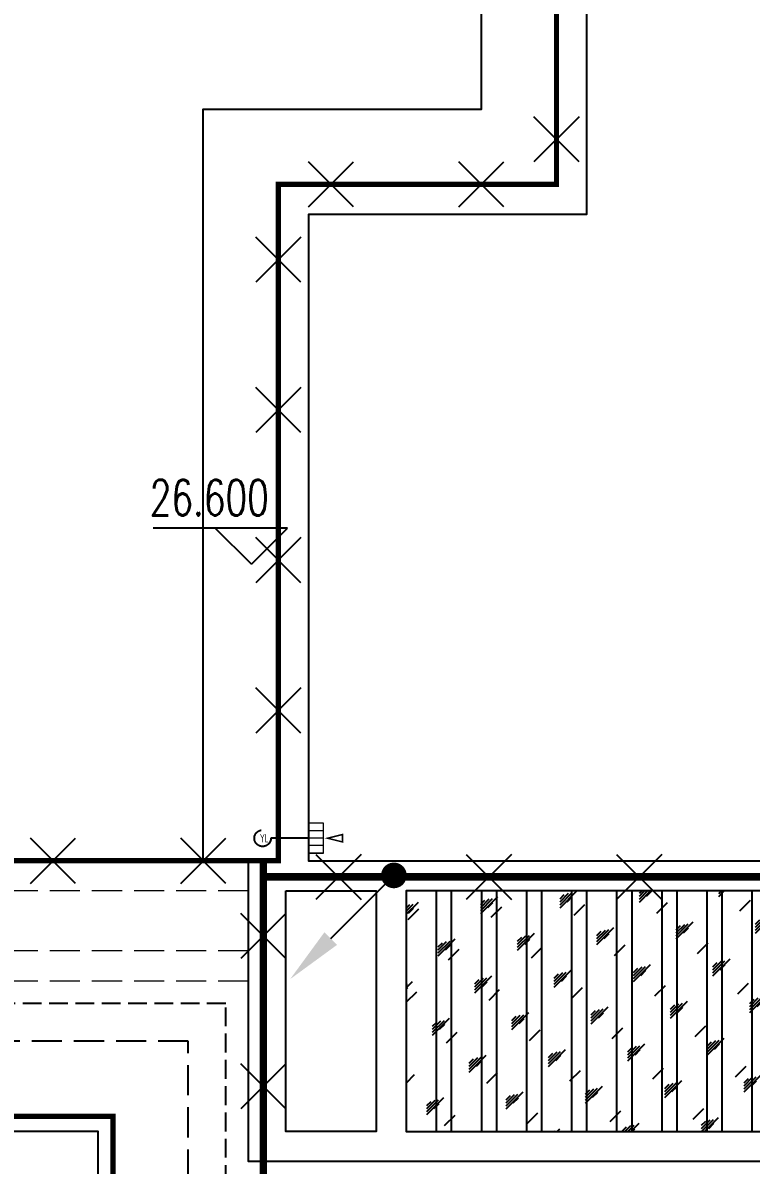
# Model space of a CAD drawing. Extents: x 3753737 to 4713801, y -857380 to 24339.
# Drawn here: x 4151063 to 4155908, y -718578 to -710978 of the extents above; entities that cross this region are included whole.
import ezdxf

# ---------------------------------------------------------------- set-up
doc = ezdxf.new("R2010")
doc.units = 0
doc.header["$LTSCALE"] = 1000
doc.header["$MEASUREMENT"] = 0
for name, pattern in [('#P_--_20B1_001_t3$0$DASH', [0.35, 0.25, -0.1]), ('__DASH', [0.35, 0.25, -0.1]), ('DASH', [0.35, 0.25, -0.1])]:
    doc.linetypes.add(name, pattern=pattern)
doc.layers.get('0').update_dxf_attribs({"linetype": 'CONTINUOUS'})
for name, color, linetype in [('!!电气', 1, 'CONTINUOUS'), ('DIM_ELEV', 3, 'CONTINUOUS'), ('LWIRE', 4, 'CONTINUOUS'), ('ROOF', 183, 'CONTINUOUS'), ('VPIPE-凝结', 150, 'CONTINUOUS'), ('VPIPE-雨水', 4, 'DASH'), ('WIRE-避雷', 4, 'CONTINUOUS'), ('保温', 6, 'CONTINUOUS'), ('看线', 185, 'CONTINUOUS')]:
    doc.layers.add(name, color=color, linetype=linetype)
for name, color, linetype, lineweight in [('PUB_TEXT', 7, 'CONTINUOUS', 20), ('平面-分水线', 189, 'CONTINUOUS', 15), ('平面-看线', 252, 'CONTINUOUS', 15)]:
    doc.layers.add(name, color=color, linetype=linetype, lineweight=lineweight)
doc.styles.add('_TCH_DIM', font='SIMPLEX', dxfattribs={"bigfont": 'GBCBIG'})
doc.styles.get("Standard").update_dxf_attribs({"font": 'gbenor.shx', "bigfont": 'gbcbig.shx'})

# ---------------------------------------------------------------- blocks, each defined once
blk = doc.blocks.new('DFSFSF')
at = {"layer": '平面-分水线'}
for p, q in [((697141.9, 775567.7), (697141.9, 775667.6)), ((697342.3, 775667.6), (697142.7, 775667.6)), ((697193.1, 775567.7), (697193.1, 775667.6)), ((697242.5, 775567.7), (697242.5, 775667.6)), ((697291.9, 775567.7), (697291.9, 775667.6)), ((697342.3, 775667.6), (697342.3, 775567.7)), ((697342.3, 775567.7), (697342.3, 775667.6)), ((697342.3, 775567.7), (697142.7, 775567.7))]:
    blk.add_line(p, q, dxfattribs=at)
blk = doc.blocks.new('DFGDGDGD')
at = {"layer": '平面-分水线', "const_width": 10}
blk.add_lwpolyline([(697267.5, 775440.7), (697242.5, 775540.7), (697217.5, 775440.7)], close=True, dxfattribs=at)
blk.add_blockref('DFSFSF', (0, 0))
blk = doc.blocks.new('GDGDFDS')
at = {"layer": '保温', "linetype": 'Continuous', "ltscale": 10}
h = blk.add_hatch(dxfattribs=at)
h.set_pattern_fill('玻璃1', color=132, scale=50, style=0)
h.set_pattern_definition([(45, (100, 20), (-244.9418, 244.9418), [112, -288]), (45, (148, 40), (-244.9418, 244.9418), [48, -352]), (45, (100, 40), (-244.9418, 244.9418), [80, -320]), (45, (124, 20), (268.70058, -268.70058), [100, -300]), (45, (100, 0), (-244.9418, 244.9418), [160, -240]), (45, (100, 60), (-244.9418, 244.9418), [40, -360])])
h.paths.add_polyline_path([(429816.6, 209506.9), (429816.6, 211106.9), (424216.6, 211107), (424216.6, 209507)])
at = {"layer": '保温', "color": 252, "linetype": 'Continuous', "ltscale": 10, "true_color": 0x939598}
for p, q in [((424416.6, 211107), (424416.6, 209507)), ((424516.6, 211107), (424516.6, 209507)), ((424716.6, 211107), (424716.6, 209507)), ((424816.6, 211107), (424816.6, 209507)), ((425016.6, 211107), (425016.6, 209507)), ((425116.6, 211107), (425116.6, 209507)), ((425316.6, 211107), (425316.6, 209507)), ((425416.6, 211107), (425416.6, 209507)), ((425616.6, 211107), (425616.6, 209507)), ((425716.6, 211107), (425716.6, 209507)), ((425916.6, 211107), (425916.6, 209507)), ((426016.6, 211107), (426016.6, 209507)), ((426216.6, 211107), (426216.6, 209506.9)), ((426316.6, 211107), (426316.6, 209506.9)), ((426516.6, 211107), (426516.6, 209506.9)), ((426616.6, 211107), (426616.6, 209506.9)), ((426816.6, 211107), (426816.6, 209506.9)), ((426916.6, 211107), (426916.6, 209506.9)), ((427116.6, 211106.9), (427116.6, 209506.9)), ((427216.6, 211106.9), (427216.6, 209506.9)), ((427416.6, 211107), (427416.6, 209507)), ((427516.6, 211107), (427516.6, 209507)), ((427716.6, 211106.9), (427716.6, 209506.9)), ((427816.6, 211106.9), (427816.6, 209506.9)), ((428016.6, 211107), (428016.6, 209507)), ((428116.6, 211107), (428116.6, 209507)), ((428316.6, 211106.9), (428316.6, 209506.9)), ((428416.6, 211106.9), (428416.6, 209506.9)), ((428616.6, 211107), (428616.6, 209507)), ((428716.6, 211107), (428716.6, 209507)), ((428916.6, 211106.9), (428916.6, 209506.9)), ((429016.6, 211106.9), (429016.6, 209506.9)), ((429216.6, 211106.9), (429216.6, 209506.9)), ((429316.6, 211106.9), (429316.6, 209506.9)), ((429516.6, 211106.9), (429516.6, 209506.9)), ((429616.6, 211106.9), (429616.6, 209506.9))]:
    blk.add_line(p, q, dxfattribs=at)
blk = doc.blocks.new('A$C1F33016B')
at = {"layer": 'DIM_ELEV'}
for p, q in [((27810.1, 4112.5), (26917.8, 4112.5)), ((27570.1, 3872.5), (27330.1, 4112.5)), ((27570.1, 3872.5), (27810.1, 4112.5))]:
    blk.add_line(p, q, dxfattribs=at)
at = {"layer": 'ROOF', "color": 252, "ltscale": 0.8}
for points in [[(27250, 1900), (27250, 6900), (29100, 6900), (29100, 9700), (32600, 9700), (32600, 11500), (34700, 11500), (34700, 13150), (40300, 13150), (40300, 11500), (42400, 11500), (42400, 9700), (45900, 9700), (45900, 7400), (46600, 7400)], [(39600, 11000), (39600, 12450), (35400, 12450), (35400, 11000), (36200, 11000), (36200, 8400.3), (34200.2, 8400.3), (34200.2, 9000), (29800, 9000), (29800, 6200), (27950, 6200), (27950, 1900.1), (34400, 1899.9), (34400, 100), (40600, 100), (40600, 1899.9), (46400, 1900.1), (46400, 6200), (45200, 6200), (45200, 9000), (43600, 9000), (43600, 6200), (38850, 6200)], [(46600, 7400), (48450, 7400), (48450, 2900), (48450, 2900), (48450, -1100), (26550, -1100), (26550, 100), (25000, 100)], [(45400, 7300), (48350, 7300), (48350, -1000), (26650, -1000), (26650, 200), (25000, 200)], [(45400, 7300), (45400, 6400), (47450, 6400), (47450, -100), (27550, -100), (27550, 1900), (27250, 1900)], [(27250, 1900), (25000, 1900)]]:
    blk.add_lwpolyline(points, dxfattribs=at)
at = {"layer": 'ROOF', "color": 252, "linetype": '__DASH', "ltscale": 0.8}
blk.add_lwpolyline([(45400, 6800), (47850, 6800), (47850, -500), (27150, -500), (27150, 700), (25000, 700)], dxfattribs=at)
at = {"layer": 'ROOF', "color": 252, "ltscale": 0.8}
for points in [[(27800, 1700), (28400, 1700), (28400, 100), (27800, 100)], [(34200.1, 100), (34200.1, 1699.9), (28600, 1700), (28600, 100)]]:
    blk.add_lwpolyline(points, close=True, dxfattribs=at)
at = {"layer": 'VPIPE-凝结', "color": 252}
blk.add_line((27950, 2050.1), (27700, 2050.1), dxfattribs=at)
at = {"layer": 'VPIPE-雨水', "color": 252}
blk.add_circle((27645, 2050.1), 55, dxfattribs=at)
at = {"layer": '平面-看线', "linetype": 'DASH', "ltscale": 0.8}
for p, q in [((27550, 1700), (25000, 1700)), ((27550, 1300), (25000, 1300)), ((27550, 1100), (25000, 1100))]:
    blk.add_line(p, q, dxfattribs=at)
blk.add_lwpolyline([(27550, 1900), (27750, 1900), (27750, 6400), (29600, 6400), (29600, 9200), (33100, 9200), (33100, 11000), (35200, 11000), (35200, 12650), (39800, 12650), (39800, 11000), (41900, 11000), (41900, 9200), (45400, 9200), (45400, 7300)], dxfattribs=at)
at = {"layer": '看线', "color": 252, "linetype": '#P_--_20B1_001_t3$0$DASH', "ltscale": 0.5}
blk.add_lwpolyline([(46600, 2050), (47600, 2050), (47600, -250), (27400, -250), (27400, 950), (25000, 950)], dxfattribs=at)
at = {"xscale": -1, "rotation": 90}
blk.add_blockref('DFGDGDGD', (803617.5, 699292.6), dxfattribs=at)
blk.add_blockref('GDGDFDS', (-395616.6, -209407))
at = {"layer": 'DIM_ELEV', "color": 7, "style": '_TCH_DIM', "width": 0.705882}
blk.add_text('26.600', height=238, dxfattribs=at).set_placement((26893.8, 4196.5))
at = {"layer": 'PUB_TEXT', "color": 252, "width": 0.6}
blk.add_text('YL', height=56, dxfattribs=at).set_placement((27626.8, 2022.1))
blk = doc.blocks.new('$TelecSys$00000009')
for p, q in [((-0.5, 0.5), (0.5, -0.5)), ((0.5, 0.5), (-0.5, -0.5))]:
    blk.add_line(p, q)
blk = doc.blocks.new('$TelecSys$00000080')
for p, q in [((-0.7, -0.7), (0, 0)), ((0.104, 0.104), (0.104, 0.104)), ((-0.104, -0.104), (-0.104, -0.104))]:
    blk.add_line(p, q)
at = {"const_width": 0.142}
blk.add_lwpolyline([(0.071, 0, 1), (-0.071, 0, 1)], format="xyb", close=True, dxfattribs=at)
blk.add_solid([(-0.63, -0.77), (-0.77, -0.63), (-1.15, -1.15)])
at = {"width": 0.8, "flags": 9}
blk.add_attdef('A', (0, 0), '', height=0.00002, rotation=180, dxfattribs=at)

msp = doc.modelspace()

# ---------------------------------------------------------------- block references
at = {"layer": '!!电气'}
msp.add_blockref('A$C1F33016B', (4125013.4, -718453.4), dxfattribs=at)

# ---------------------------------------------------------------- next in the draw order: linework, layer by layer
at = {"layer": 'WIRE-避雷', "color": 4, "const_width": 35}
for points in [[(4164613.4, -706003.4), (4160413.4, -706003.4), (4160413.4, -707453.4), (4158113.4, -707453.4), (4158113.4, -709253.4), (4154613.4, -709253.4), (4154613.4, -712053.4), (4152763.4, -712053.4), (4152763.4, -716553.4), (4150013.4, -716553.4)], [(4129613.4, -711109.2), (4129613.4, -711153.4), (4126663.4, -711153.4), (4126663.4, -719453.4), (4148363.4, -719453.4), (4148363.4, -718253.4), (4151663.4, -718253.4), (4151663.4, -719453.4), (4173363.4, -719453.4)]]:
    msp.add_lwpolyline(points, dxfattribs=at)
at = {"layer": 'WIRE-避雷', "const_width": 50}
for points in [[(4152663.4, -716553.4), (4152663.4, -719453.4)], [(4152663.4, -716660.6), (4159316.1, -716660.6), (4159316.1, -719453.4)]]:
    msp.add_lwpolyline(points, dxfattribs=at)

# ---------------------------------------------------------------- next in the draw order: block references
at = {"layer": 'LWIRE', "color": 4, "xscale": 300, "yscale": 300, "zscale": 300}
for p, rotation in [((4154613.4, -711753.4), 270.0000000063462), ((4153113.4, -712053.4), 180.0000000035694), ((4154113.4, -712053.4), 180.0000000035694), ((4152763.4, -712553.4), 270.0000003735853), ((4152763.4, -713553.4), 270.0000003735853), ((4152763.4, -714553.4), 270.0000003735853), ((4152763.4, -715553.4), 270.0000003735853), ((4151263.4, -716553.4), 180), ((4152263.4, -716553.4), 180)]:
    msp.add_blockref('$TelecSys$00000009', p, dxfattribs=dict(at, rotation=rotation))
at = {"layer": 'LWIRE', "xscale": 300, "yscale": 300, "zscale": 300}
for p in [(4153163.4, -716660.6), (4154163.4, -716660.6), (4155163.4, -716660.6)]:
    msp.add_blockref('$TelecSys$00000009', p, dxfattribs=at)
at = {"layer": 'LWIRE', "color": 2, "xscale": 600, "yscale": 600, "zscale": 600}
msp.add_blockref('$TelecSys$00000080', (4153531.6, -716650.7), dxfattribs=at)
at = {"layer": 'LWIRE', "xscale": 300, "yscale": 300, "zscale": 300, "rotation": 270}
for p in [(4152663.4, -717053.4), (4152663.4, -718053.4)]:
    msp.add_blockref('$TelecSys$00000009', p, dxfattribs=at)

doc.saveas('drawing.dxf')
